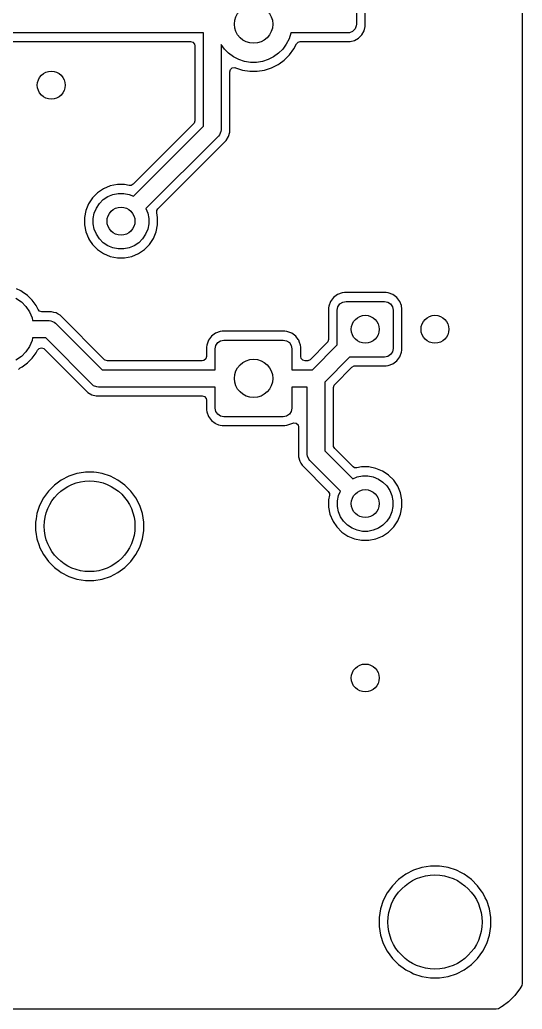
# Model space of a CAD drawing. Header units: millimetres. Extents: x 100.5 to 189.5, y -171.5 to -100.5.
# Drawn here: x 175.1 to 189.5, y -171.5 to -143.12 of the extents above; entities that cross this region are included whole.
import ezdxf

# ---------------------------------------------------------------- set-up
doc = ezdxf.new("R2010")
doc.units = ezdxf.units.MM
doc.layers.add('F.Cu', color=52, linetype='CONTINUOUS', true_color=0xb8bb26)

msp = doc.modelspace()

# ---------------------------------------------------------------- linework, layer by layer
at = {"layer": 'F.Cu', "linetype": 'CONTINUOUS'}
for p, q in [((189.5, -101.241554), (189.5, -170.758445)), ((184.75, -133.603553), (184.75, -143.25)), ((185.0005, -143.315892), (185.0005, -133.758676)), ((184.75, -143.25), (184.745196, -143.298773)), ((180.3668, -143.5), (172.751831, -143.5)), ((180.3668, -146.179646), (180.3668, -143.5)), ((182.869607, -143.50679), (182.816267, -143.670952)), ((182.870682, -143.5), (182.869607, -143.50679)), ((184.5, -143.5), (182.870682, -143.5)), ((184.548773, -143.495196), (184.5, -143.5)), ((184.638893, -143.457867), (184.548773, -143.495196)), ((184.707867, -143.388893), (184.638893, -143.457867)), ((184.745196, -143.298773), (184.707867, -143.388893)), ((184.807314, -143.6505), (184.9005, -143.557314)), ((184.9005, -143.557314), (184.966392, -143.443186)), ((184.966392, -143.443186), (185.0005, -143.315892)), ((174.794048, -143.7505), (179.9923, -143.7505)), ((179.9923, -143.7505), (180.059339, -143.770185)), ((180.059339, -143.770185), (180.105094, -143.822989)), ((180.105094, -143.822989), (180.1163, -143.8745)), ((180.963553, -143.964393), (180.8668, -143.831222)), ((180.8668, -143.831222), (180.8668, -146.2832)), ((182.737904, -143.824748), (182.636447, -143.964393)), ((182.816267, -143.670952), (182.737904, -143.824748)), ((182.955051, -143.957816), (183.026186, -143.818204)), ((183.026186, -143.818204), (183.07416, -143.767409)), ((183.07416, -143.767409), (183.136671, -143.7505)), ((183.136671, -143.7505), (184.56589, -143.7505)), ((184.56589, -143.7505), (184.565892, -143.7505)), ((184.565892, -143.7505), (184.693186, -143.716392)), ((184.693186, -143.716392), (184.807314, -143.6505)), ((180.1163, -143.8745), (180.1163, -146.024523)), ((181.085607, -144.086447), (180.963553, -143.964393)), ((181.225252, -144.187904), (181.085607, -144.086447)), ((182.514393, -144.086447), (182.374748, -144.187904)), ((182.636447, -143.964393), (182.514393, -144.086447)), ((182.679792, -144.280104), (182.830104, -144.129792)), ((182.830104, -144.129792), (182.830106, -144.129788)), ((182.830106, -144.129788), (182.830109, -144.129786)), ((182.830109, -144.129786), (182.955048, -143.95782)), ((182.955047, -143.95782), (182.955051, -143.957816)), ((182.955048, -143.95782), (182.955047, -143.95782)), ((181.379048, -144.266267), (181.225252, -144.187904)), ((181.54321, -144.319607), (181.379048, -144.266267)), ((181.713695, -144.346609), (181.54321, -144.319607)), ((181.886305, -144.346609), (181.713695, -144.346609)), ((182.05679, -144.319607), (181.886305, -144.346609)), ((182.220952, -144.266267), (182.05679, -144.319607)), ((182.374748, -144.187904), (182.220952, -144.266267)), ((182.318412, -144.501557), (182.507816, -144.405051)), ((182.507816, -144.405051), (182.535501, -144.384937)), ((182.535501, -144.384937), (182.679786, -144.280109)), ((182.679786, -144.280109), (182.679788, -144.280106)), ((182.679788, -144.280106), (182.679792, -144.280104)), ((181.1173, -144.618847), (181.136985, -144.551808)), ((181.1173, -146.217308), (181.1173, -144.618847)), ((181.136985, -144.551808), (181.189789, -144.506053)), ((181.189789, -144.506053), (181.258947, -144.496109)), ((181.258947, -144.496109), (181.279619, -144.500916)), ((181.279619, -144.500916), (181.281581, -144.501553)), ((181.281581, -144.501553), (181.281588, -144.501557)), ((181.281588, -144.501557), (181.483757, -144.567246)), ((181.483757, -144.567246), (181.693713, -144.6005)), ((181.693713, -144.6005), (181.693714, -144.6005)), ((181.693714, -144.6005), (181.906286, -144.6005)), ((181.906286, -144.6005), (181.906287, -144.6005)), ((181.906287, -144.6005), (182.116243, -144.567246)), ((182.116243, -144.567246), (182.318412, -144.501557)), ((180.079981, -146.112204), (178.349862, -147.842322)), ((180.096615, -146.091562), (180.079981, -146.112204)), ((180.1163, -146.024523), (180.096615, -146.091562)), ((178.359344, -148.187101), (180.3668, -146.179646)), ((180.861996, -146.331973), (180.824667, -146.422093)), ((180.8668, -146.2832), (180.861996, -146.331973)), ((181.083192, -146.476386), (181.1173, -146.349092)), ((181.1173, -146.349092), (181.1173, -146.217308)), ((180.793577, -146.459977), (178.712898, -148.540655)), ((179.057674, -148.550138), (181.0173, -146.590514)), ((180.824662, -146.422097), (180.793577, -146.459977)), ((180.824667, -146.422093), (180.824662, -146.422097)), ((181.0173, -146.590514), (181.083192, -146.476386)), ((177.330342, -148.084024), (177.184024, -148.230342)), ((177.502403, -147.969058), (177.330342, -148.084024)), ((177.693579, -147.88987), (177.502403, -147.969058)), ((177.693587, -147.889868), (177.693579, -147.88987)), ((177.89653, -147.8495), (177.693587, -147.889868)), ((177.767772, -148.134448), (177.921586, -148.103852)), ((177.896535, -147.8495), (177.89653, -147.8495)), ((178.103465, -147.8495), (177.896535, -147.8495)), ((177.921586, -148.103852), (178.078414, -148.103852)), ((178.078414, -148.103852), (178.232228, -148.134448)), ((178.103469, -147.8495), (178.103465, -147.8495)), ((178.23799, -147.876258), (178.103469, -147.8495)), ((178.288539, -147.875807), (178.23799, -147.876258)), ((178.349862, -147.842322), (178.288539, -147.875807)), ((177.184024, -148.230342), (177.069058, -148.402403)), ((177.294463, -148.522883), (177.381592, -148.392485)), ((177.381592, -148.392485), (177.492485, -148.281592)), ((177.492485, -148.281592), (177.622883, -148.194463)), ((177.622883, -148.194463), (177.767772, -148.134448)), ((178.232228, -148.134448), (178.359344, -148.187101)), ((176.989868, -148.593587), (176.9495, -148.79653)), ((176.98987, -148.593579), (176.989868, -148.593587)), ((177.069058, -148.402403), (176.98987, -148.593579)), ((177.203852, -148.821586), (177.234448, -148.667772)), ((177.234448, -148.667772), (177.294463, -148.522883)), ((178.712898, -148.540655), (178.765552, -148.667772)), ((178.765552, -148.667772), (178.796148, -148.821586)), ((179.02374, -148.662006), (179.029967, -148.592418)), ((179.0505, -148.796535), (179.02374, -148.662006)), ((179.029967, -148.592418), (179.057674, -148.550138)), ((176.9495, -148.79653), (176.9495, -149.003469)), ((177.203852, -148.978414), (177.203852, -148.821586)), ((178.796148, -148.821586), (178.796148, -148.978414)), ((179.0505, -149.003465), (179.0505, -148.796535)), ((176.9495, -149.003469), (176.989868, -149.206412)), ((176.989868, -149.206412), (176.98987, -149.20642)), ((176.98987, -149.20642), (177.065012, -149.387829)), ((177.234448, -149.132228), (177.203852, -148.978414)), ((177.294463, -149.277117), (177.234448, -149.132228)), ((178.765552, -149.132228), (178.705537, -149.277117)), ((178.796148, -148.978414), (178.765552, -149.132228)), ((178.930941, -149.397598), (179.01013, -149.20642)), ((179.01013, -149.20642), (179.0505, -149.003465)), ((177.065012, -149.387829), (177.069059, -149.397598)), ((177.069059, -149.397598), (177.099921, -149.443787)), ((177.099921, -149.443787), (177.184024, -149.569657)), ((177.381592, -149.407515), (177.294463, -149.277117)), ((177.492485, -149.518408), (177.381592, -149.407515)), ((177.622883, -149.605537), (177.492485, -149.518408)), ((178.507515, -149.518408), (178.377117, -149.605537)), ((178.618408, -149.407515), (178.507515, -149.518408)), ((178.705537, -149.277117), (178.618408, -149.407515)), ((178.815977, -149.569655), (178.930941, -149.397598)), ((177.184024, -149.569657), (177.330342, -149.715975)), ((177.330342, -149.715975), (177.330345, -149.715977)), ((177.330345, -149.715977), (177.502402, -149.830941)), ((177.767772, -149.665552), (177.622883, -149.605537)), ((177.921586, -149.696148), (177.767772, -149.665552)), ((178.078414, -149.696148), (177.921586, -149.696148)), ((178.232228, -149.665552), (178.078414, -149.696148)), ((178.377117, -149.605537), (178.232228, -149.665552)), ((178.497598, -149.830941), (178.669655, -149.715977)), ((178.669655, -149.715977), (178.815977, -149.569655)), ((177.502402, -149.830941), (177.69358, -149.91013)), ((177.69358, -149.91013), (177.896083, -149.95041)), ((177.896083, -149.95041), (177.89653, -149.950499)), ((177.89653, -149.950499), (177.896534, -149.9505)), ((177.896534, -149.9505), (177.896535, -149.9505)), ((177.896535, -149.9505), (178.103466, -149.9505)), ((178.103466, -149.9505), (178.103467, -149.950499)), ((178.103467, -149.950499), (178.30642, -149.91013)), ((178.30642, -149.91013), (178.497598, -149.830941)), ((175.128631, -150.902264), (175.001792, -150.837635)), ((175.170509, -150.923602), (175.128631, -150.902264)), ((175.323702, -151.034903), (175.170509, -150.923602)), ((184.402123, -150.949501), (184.342516, -150.955908)), ((184.402129, -150.9495), (184.402123, -150.949501)), ((185.597864, -150.9495), (184.402129, -150.9495)), ((185.597873, -150.9495), (185.597864, -150.9495)), ((185.597881, -150.9495), (185.597873, -150.9495)), ((185.597883, -150.949501), (185.597881, -150.9495)), ((185.657483, -150.955908), (185.597883, -150.949501)), ((174.989005, -151.11247), (175.14426, -151.216208)), ((175.14426, -151.216208), (175.276292, -151.34824)), ((175.457597, -151.168798), (175.323702, -151.034903)), ((175.568898, -151.321991), (175.457597, -151.168798)), ((184.006202, -151.207671), (183.955908, -151.342517)), ((184.006206, -151.207664), (184.006202, -151.207671)), ((184.092452, -151.092455), (184.006206, -151.207664)), ((184.092455, -151.092452), (184.092452, -151.092455)), ((184.207664, -151.006206), (184.092455, -151.092452)), ((184.207671, -151.006202), (184.207664, -151.006206)), ((184.342516, -150.955908), (184.207671, -151.006202)), ((184.273223, -151.273223), (184.354329, -151.21903)), ((184.354329, -151.21903), (184.45, -151.2)), ((184.45, -151.2), (185.55, -151.2)), ((185.55, -151.2), (185.645671, -151.21903)), ((185.645671, -151.21903), (185.726777, -151.273223)), ((185.792328, -151.006202), (185.657482, -150.955908)), ((185.657482, -150.955908), (185.657483, -150.955908)), ((185.792335, -151.006206), (185.792328, -151.006202)), ((185.907544, -151.092452), (185.792335, -151.006206)), ((185.907547, -151.092455), (185.907544, -151.092452)), ((185.993793, -151.207664), (185.907547, -151.092455)), ((185.993797, -151.207671), (185.993793, -151.207664)), ((186.036435, -151.321991), (185.993797, -151.207671)), ((175.276292, -151.34824), (175.38003, -151.503495)), ((175.38003, -151.503495), (175.451486, -151.676004)), ((175.624846, -151.431795), (175.568898, -151.321991)), ((175.668292, -151.479815), (175.624846, -151.431795)), ((175.735331, -151.4995), (175.668292, -151.479815)), ((176.010091, -151.4995), (175.735331, -151.4995)), ((176.010092, -151.4995), (176.010091, -151.4995)), ((176.073739, -151.516554), (176.010092, -151.4995)), ((176.137387, -151.533608), (176.073739, -151.516554)), ((183.949501, -151.402123), (183.9495, -151.402135)), ((183.9495, -151.402135), (183.9495, -152.291323)), ((183.951066, -151.387558), (183.949501, -151.402123)), ((183.955908, -151.342517), (183.951066, -151.387558)), ((184.2, -151.45), (184.21903, -151.354329)), ((184.2, -152.446446), (184.2, -151.45)), ((184.21903, -151.354329), (184.273223, -151.273223)), ((185.726777, -151.273223), (185.78097, -151.354329)), ((185.78097, -151.354329), (185.8, -151.45)), ((185.8, -151.45), (185.8, -152.55)), ((186.044091, -151.342517), (186.036435, -151.321991)), ((186.050499, -151.402128), (186.044091, -151.342517)), ((186.0505, -152.597873), (186.050499, -151.402128)), ((175.451486, -151.676004), (175.466204, -151.75)), ((175.466204, -151.75), (175.9442, -151.75)), ((175.9442, -151.75), (175.992973, -151.754804)), ((175.992973, -151.754804), (176.083093, -151.792133)), ((176.083093, -151.792133), (176.083097, -151.792137)), ((176.083097, -151.792137), (176.120977, -151.823223)), ((176.19445, -151.566554), (176.137387, -151.533608)), ((176.251514, -151.5995), (176.19445, -151.566554)), ((176.251516, -151.599502), (176.251514, -151.5995)), ((177.525195, -152.873181), (176.251516, -151.599502)), ((176.120977, -151.823223), (177.457754, -153.16)), ((180.842511, -152.06591), (180.707671, -152.116202)), ((180.842518, -152.065908), (180.842511, -152.06591)), ((180.902115, -152.059501), (180.842518, -152.065908)), ((180.902118, -152.0595), (180.902115, -152.059501)), ((180.902126, -152.0595), (180.902118, -152.0595)), ((182.697874, -152.0595), (180.902126, -152.0595)), ((182.697882, -152.0595), (182.697874, -152.0595)), ((182.697884, -152.059501), (182.697882, -152.0595)), ((182.757481, -152.065908), (182.697884, -152.059501)), ((182.757488, -152.06591), (182.757481, -152.065908)), ((182.892328, -152.116202), (182.757488, -152.06591)), ((175.451486, -152.323996), (175.38003, -152.496505)), ((175.466204, -152.25), (175.451486, -152.323996)), ((175.840646, -152.25), (175.466204, -152.25)), ((177.177423, -153.586777), (175.840646, -152.25)), ((180.506202, -152.317671), (180.45591, -152.452511)), ((180.506203, -152.317669), (180.506202, -152.317671)), ((180.592453, -152.202453), (180.506203, -152.317669)), ((180.707669, -152.116203), (180.592453, -152.202453)), ((180.707671, -152.116202), (180.707669, -152.116203)), ((180.773223, -152.383223), (180.854329, -152.32903)), ((180.854329, -152.32903), (180.95, -152.310001)), ((180.95, -152.310001), (182.650001, -152.31)), ((182.650001, -152.31), (182.745671, -152.32903)), ((182.745671, -152.32903), (182.826777, -152.383223)), ((182.89233, -152.116203), (182.892328, -152.116202)), ((182.892331, -152.116204), (182.89233, -152.116203)), ((183.007547, -152.202453), (182.892331, -152.116204)), ((183.074074, -152.291323), (183.007547, -152.202453)), ((183.093796, -152.317669), (183.074074, -152.291323)), ((183.093797, -152.317671), (183.093796, -152.317669)), ((183.116673, -152.379004), (183.093797, -152.317671)), ((183.929815, -152.358362), (183.913181, -152.379004)), ((183.9495, -152.291323), (183.929815, -152.358362)), ((175.276292, -152.65176), (175.14426, -152.783792)), ((175.38003, -152.496505), (175.276292, -152.65176)), ((175.568898, -152.678009), (175.608034, -152.601199)), ((175.608034, -152.601199), (175.656009, -152.550404)), ((175.656009, -152.550404), (175.72383, -152.533609)), ((175.72383, -152.533609), (175.789964, -152.556146)), ((175.789964, -152.556146), (175.8062, -152.569814)), ((175.8062, -152.569814), (177.046886, -153.8105)), ((180.449501, -152.512115), (180.4495, -152.512134)), ((180.4495, -152.512134), (180.4495, -152.7855)), ((180.455908, -152.452518), (180.449501, -152.512115)), ((180.45591, -152.452511), (180.455908, -152.452518)), ((180.7, -152.559999), (180.71903, -152.464329)), ((180.7, -153.16), (180.7, -152.559999)), ((180.71903, -152.464329), (180.773223, -152.383223)), ((182.826777, -152.383223), (182.88097, -152.464329)), ((182.88097, -152.464329), (182.899999, -152.56)), ((182.899999, -152.56), (182.899999, -153.16)), ((183.144091, -152.452516), (183.116673, -152.379004)), ((183.1505, -152.512126), (183.144091, -152.452516)), ((183.1505, -152.512134), (183.1505, -152.512126)), ((183.1505, -152.7855), (183.1505, -152.512134)), ((183.913181, -152.379004), (183.419005, -152.873181)), ((183.486446, -153.16), (184.2, -152.446446)), ((185.78097, -152.645671), (185.726777, -152.726777)), ((185.8, -152.55), (185.78097, -152.645671)), ((185.993796, -152.792331), (186.044091, -152.657483)), ((186.044091, -152.657483), (186.0505, -152.597873)), ((175.14426, -152.783792), (174.989005, -152.88753)), ((175.323702, -152.965097), (175.457597, -152.831202)), ((175.457597, -152.831202), (175.568898, -152.678009)), ((177.545837, -152.889815), (177.525195, -152.873181)), ((177.612876, -152.9095), (177.545837, -152.889815)), ((180.3255, -152.9095), (177.612876, -152.9095)), ((180.377011, -152.898294), (180.3255, -152.9095)), ((180.429815, -152.852539), (180.377011, -152.898294)), ((180.4495, -152.7855), (180.429815, -152.852539)), ((183.161706, -152.837011), (183.1505, -152.7855)), ((183.207461, -152.889815), (183.161706, -152.837011)), ((183.2745, -152.9095), (183.207461, -152.889815)), ((183.331324, -152.9095), (183.2745, -152.9095)), ((183.357682, -152.906666), (183.331324, -152.9095)), ((183.419005, -152.873181), (183.357682, -152.906666)), ((184.553554, -152.8), (183.84, -153.513554)), ((185.55, -152.8), (184.553554, -152.8)), ((185.645671, -152.78097), (185.55, -152.8)), ((185.726777, -152.726777), (185.645671, -152.78097)), ((185.792331, -152.993796), (185.907546, -152.907546)), ((185.907546, -152.907546), (185.993796, -152.792331)), ((175.060185, -153.151589), (175.108206, -153.108143)), ((175.108206, -153.108143), (175.170507, -153.076399)), ((175.170506, -153.076399), (175.170509, -153.076398)), ((175.170507, -153.076399), (175.170506, -153.076399)), ((175.170509, -153.076398), (175.323702, -152.965097)), ((177.457754, -153.16), (180.7, -153.16)), ((182.899999, -153.16), (183.486446, -153.16)), ((184.126815, -153.580998), (184.620995, -153.086817)), ((184.620995, -153.086817), (184.682318, -153.053333)), ((184.682318, -153.053333), (184.708676, -153.050499)), ((184.708676, -153.050499), (185.597871, -153.050499)), ((185.597871, -153.050499), (185.597872, -153.050499)), ((185.597872, -153.050499), (185.657483, -153.044091)), ((185.657483, -153.044091), (185.792331, -152.993796)), ((177.215302, -153.617862), (177.177423, -153.586777)), ((177.215307, -153.617867), (177.215302, -153.617862)), ((177.305427, -153.655196), (177.215307, -153.617867)), ((177.3542, -153.66), (177.305427, -153.655196)), ((180.700001, -153.66), (177.3542, -153.66)), ((180.700001, -154.26), (180.700001, -153.66)), ((183.34, -153.66), (182.9, -153.66)), ((182.9, -153.66), (182.9, -154.260001)), ((183.34, -155.59), (183.34, -153.66)), ((183.84, -153.513554), (183.84, -155.486446)), ((184.0905, -153.668675), (184.110185, -153.601636)), ((184.0905, -155.331324), (184.0905, -153.668675)), ((184.110185, -153.601636), (184.126815, -153.580998)), ((177.046886, -153.8105), (177.161014, -153.876392)), ((177.161014, -153.876392), (177.288307, -153.9105)), ((177.288307, -153.9105), (177.288308, -153.9105)), ((177.288308, -153.9105), (180.3255, -153.9105)), ((180.3255, -153.9105), (180.392539, -153.930185)), ((180.392539, -153.930185), (180.438294, -153.982989)), ((180.438294, -153.982989), (180.4495, -154.0345)), ((180.4495, -154.0345), (180.4495, -154.307865)), ((180.4495, -154.307865), (180.449501, -154.307884)), ((180.449501, -154.307884), (180.455908, -154.367481)), ((180.71903, -154.355671), (180.700001, -154.26)), ((180.773223, -154.436777), (180.71903, -154.355671)), ((182.88097, -154.355671), (182.826777, -154.436777)), ((182.9, -154.260001), (182.88097, -154.355671)), ((180.455908, -154.367481), (180.45591, -154.367488)), ((180.45591, -154.367488), (180.506202, -154.502328)), ((180.506202, -154.502328), (180.506203, -154.50233)), ((180.506203, -154.50233), (180.506204, -154.502331)), ((180.506204, -154.502331), (180.592453, -154.617547)), ((180.592453, -154.617547), (180.696031, -154.695084)), ((180.854329, -154.49097), (180.773223, -154.436777)), ((180.949999, -154.51), (180.854329, -154.49097)), ((182.65, -154.509999), (180.949999, -154.51)), ((182.745671, -154.49097), (182.65, -154.509999)), ((182.826777, -154.436777), (182.745671, -154.49097)), ((180.696031, -154.695084), (180.707669, -154.703796)), ((180.707669, -154.703796), (180.707671, -154.703797)), ((180.707671, -154.703797), (180.795696, -154.736628)), ((180.795696, -154.736628), (180.842516, -154.754091)), ((180.842516, -154.754091), (180.902126, -154.7605)), ((180.902126, -154.7605), (180.902135, -154.7605)), ((180.902135, -154.7605), (182.697865, -154.7605)), ((182.697865, -154.7605), (182.697874, -154.7605)), ((182.697874, -154.7605), (182.757484, -154.754091)), ((182.757484, -154.754091), (182.892331, -154.703796)), ((182.892331, -154.703796), (182.892334, -154.703793)), ((182.892334, -154.703793), (182.90011, -154.699548)), ((182.90011, -154.699548), (182.900915, -154.701022)), ((182.900915, -154.701022), (182.956652, -154.680233)), ((182.956652, -154.680233), (183.024925, -154.695084)), ((183.024925, -154.695084), (183.074331, -154.744488)), ((183.074331, -154.744488), (183.0895, -154.803917)), ((183.0895, -154.803917), (183.0895, -155.655891)), ((183.84, -155.486446), (184.640655, -156.287101)), ((184.093334, -155.357682), (184.0905, -155.331324)), ((184.126819, -155.419005), (184.093334, -155.357682)), ((184.650136, -155.942322), (184.126819, -155.419005)), ((183.0895, -155.655891), (183.123608, -155.783187)), ((183.344804, -155.638773), (183.34, -155.59)), ((183.382133, -155.728893), (183.344804, -155.638773)), ((183.382137, -155.728897), (183.382133, -155.728893)), ((183.413223, -155.766777), (183.382137, -155.728897)), ((184.287101, -156.640655), (183.413223, -155.766777)), ((183.123608, -155.783187), (183.156554, -155.84025)), ((183.156554, -155.84025), (183.1895, -155.897314)), ((183.1895, -155.897314), (183.189502, -155.897316)), ((183.189502, -155.897316), (183.942322, -156.650136)), ((184.692416, -155.970031), (184.650136, -155.942322)), ((184.762008, -155.976258), (184.692416, -155.970031)), ((184.89653, -155.9495), (184.762008, -155.976258)), ((184.896535, -155.9495), (184.89653, -155.9495)), ((185.103465, -155.9495), (184.896535, -155.9495)), ((185.103469, -155.9495), (185.103465, -155.9495)), ((185.306412, -155.989868), (185.103469, -155.9495)), ((185.30642, -155.98987), (185.306412, -155.989868)), ((185.497598, -156.069059), (185.30642, -155.98987)), ((176.287357, -156.323896), (176.089923, -156.467339)), ((176.504812, -156.213097), (176.287357, -156.323896)), ((176.736927, -156.137678), (176.504812, -156.213097)), ((176.922093, -156.10835), (176.736927, -156.137678)), ((176.977973, -156.0995), (176.922093, -156.10835)), ((177.222027, -156.0995), (176.977973, -156.0995)), ((177.294769, -156.111021), (177.222027, -156.0995)), ((177.463072, -156.137678), (177.294769, -156.111021)), ((177.463074, -156.137678), (177.463072, -156.137678)), ((177.463076, -156.137679), (177.463074, -156.137678)), ((177.695185, -156.213096), (177.463076, -156.137679)), ((177.912639, -156.323894), (177.695185, -156.213096)), ((177.912641, -156.323895), (177.912639, -156.323894)), ((177.912642, -156.323896), (177.912641, -156.323895)), ((178.110076, -156.467339), (177.912642, -156.323896)), ((184.640655, -156.287101), (184.767772, -156.234448)), ((184.767772, -156.234448), (184.921586, -156.203852)), ((184.921586, -156.203852), (185.078414, -156.203852)), ((185.078414, -156.203852), (185.232228, -156.234448)), ((185.232228, -156.234448), (185.377117, -156.294463)), ((185.377117, -156.294463), (185.507515, -156.381592)), ((185.543156, -156.0995), (185.497598, -156.069059)), ((185.669657, -156.184024), (185.543156, -156.0995)), ((185.815975, -156.330342), (185.669657, -156.184024)), ((185.815977, -156.330345), (185.815975, -156.330342)), ((185.930941, -156.502402), (185.815977, -156.330345)), ((176.089918, -156.467343), (175.917343, -156.639918)), ((176.089923, -156.467339), (176.089918, -156.467343)), ((178.110081, -156.467343), (178.110076, -156.467339)), ((178.282656, -156.639918), (178.110081, -156.467343)), ((185.507515, -156.381592), (185.618408, -156.492485)), ((185.618408, -156.492485), (185.705537, -156.622883)), ((185.705537, -156.622883), (185.765552, -156.767772)), ((186.01013, -156.69358), (185.930941, -156.502402)), ((175.773896, -156.837357), (175.663097, -157.054812)), ((175.917339, -156.639923), (175.773896, -156.837357)), ((175.917343, -156.639918), (175.917339, -156.639923)), ((178.28266, -156.639923), (178.282656, -156.639918)), ((178.371359, -156.762008), (178.28266, -156.639923)), ((178.426106, -156.837361), (178.371359, -156.762008)), ((178.536904, -157.054815), (178.426106, -156.837361)), ((183.942322, -156.650136), (183.975807, -156.711459)), ((183.976258, -156.762008), (183.9495, -156.89653)), ((183.9495, -156.89653), (183.9495, -157.103469)), ((183.975807, -156.711459), (183.976258, -156.762008)), ((184.203852, -156.921586), (184.234448, -156.767772)), ((184.234448, -156.767772), (184.287101, -156.640655)), ((185.765552, -156.767772), (185.796148, -156.921586)), ((186.0505, -156.896535), (186.01013, -156.69358)), ((186.0505, -157.103465), (186.0505, -156.896535)), ((175.663097, -157.054812), (175.587678, -157.286927)), ((178.612321, -157.286924), (178.536904, -157.054815)), ((183.9495, -157.103469), (183.989868, -157.306412)), ((184.203852, -157.078414), (184.203852, -156.921586)), ((184.234448, -157.232228), (184.203852, -157.078414)), ((185.796148, -157.078414), (185.765552, -157.232228)), ((185.796148, -156.921586), (185.796148, -157.078414)), ((186.01013, -157.30642), (186.0505, -157.103465)), ((175.564159, -157.43542), (175.5495, -157.527973)), ((175.587678, -157.286927), (175.564159, -157.43542)), ((178.6505, -157.527973), (178.612321, -157.286924)), ((183.989868, -157.306412), (183.98987, -157.30642)), ((183.98987, -157.30642), (184.069059, -157.497598)), ((184.294463, -157.377117), (184.234448, -157.232228)), ((184.381592, -157.507515), (184.294463, -157.377117)), ((185.705537, -157.377117), (185.618408, -157.507515)), ((185.765552, -157.232228), (185.705537, -157.377117)), ((185.930941, -157.497598), (186.01013, -157.30642)), ((175.5495, -157.527973), (175.5495, -157.772027)), ((178.6505, -157.772027), (178.6505, -157.527973)), ((184.069059, -157.497598), (184.078986, -157.512455)), ((184.078986, -157.512455), (184.184024, -157.669657)), ((184.184024, -157.669657), (184.330342, -157.815975)), ((184.492485, -157.618408), (184.381592, -157.507515)), ((184.622883, -157.705537), (184.492485, -157.618408)), ((184.767772, -157.765552), (184.622883, -157.705537)), ((185.377117, -157.705537), (185.232228, -157.765552)), ((185.507515, -157.618408), (185.377117, -157.705537)), ((185.618408, -157.507515), (185.507515, -157.618408)), ((185.669655, -157.815977), (185.815977, -157.669655)), ((185.815977, -157.669655), (185.930941, -157.497598)), ((175.5495, -157.772027), (175.557436, -157.822135)), ((175.557436, -157.822135), (175.587212, -158.010131)), ((175.587212, -158.010131), (175.587679, -158.013076)), ((175.587679, -158.013076), (175.650145, -158.205327)), ((178.536904, -158.245185), (178.612321, -158.013076)), ((178.612321, -158.013076), (178.6505, -157.772027)), ((184.330342, -157.815975), (184.330345, -157.815977)), ((184.330345, -157.815977), (184.502402, -157.930941)), ((184.502402, -157.930941), (184.69358, -158.01013)), ((184.69358, -158.01013), (184.89653, -158.050499)), ((184.921586, -157.796148), (184.767772, -157.765552)), ((185.078414, -157.796148), (184.921586, -157.796148)), ((185.232228, -157.765552), (185.078414, -157.796148)), ((185.103467, -158.050499), (185.30642, -158.01013)), ((185.30642, -158.01013), (185.497598, -157.930941)), ((185.497598, -157.930941), (185.669655, -157.815977)), ((175.650145, -158.205327), (175.663097, -158.245187)), ((175.663097, -158.245187), (175.773896, -158.462642)), ((178.426106, -158.462639), (178.536904, -158.245185)), ((184.89653, -158.050499), (184.896534, -158.0505)), ((184.896534, -158.0505), (184.896535, -158.0505)), ((184.896535, -158.0505), (185.103466, -158.0505)), ((185.103466, -158.0505), (185.103467, -158.050499)), ((175.773896, -158.462642), (175.917339, -158.660076)), ((178.282655, -158.660083), (178.426106, -158.462639)), ((175.917339, -158.660076), (175.917343, -158.660081)), ((175.917343, -158.660081), (176.089918, -158.832656)), ((176.089918, -158.832656), (176.089923, -158.83266)), ((176.089923, -158.83266), (176.235317, -158.938294)), ((177.912639, -158.976106), (178.110083, -158.832655)), ((178.110083, -158.832655), (178.282655, -158.660083)), ((176.235317, -158.938294), (176.287361, -158.976106)), ((176.287361, -158.976106), (176.504815, -159.086904)), ((176.504815, -159.086904), (176.736924, -159.162321)), ((176.736924, -159.162321), (176.977973, -159.2005)), ((177.222027, -159.2005), (177.463076, -159.162321)), ((177.463076, -159.162321), (177.695185, -159.086904)), ((177.695185, -159.086904), (177.912639, -158.976106)), ((176.977973, -159.2005), (176.977974, -159.2005)), ((176.977974, -159.2005), (177.222026, -159.2005)), ((177.222026, -159.2005), (177.222027, -159.2005)), ((186.874038, -167.3995), (186.749626, -167.419205)), ((187.125962, -167.3995), (186.874038, -167.3995)), ((187.317362, -167.429815), (187.125962, -167.3995)), ((186.161151, -167.631132), (185.95735, -167.779201)), ((186.385616, -167.51676), (186.161151, -167.631132)), ((186.625214, -167.43891), (186.385616, -167.51676)), ((186.749626, -167.419205), (186.625214, -167.43891)), ((187.374785, -167.43891), (187.317362, -167.429815)), ((187.614383, -167.51676), (187.374785, -167.43891)), ((187.762935, -167.592452), (187.614383, -167.51676)), ((187.838845, -167.63113), (187.762935, -167.592452)), ((187.838847, -167.631131), (187.838845, -167.63113)), ((187.838848, -167.631132), (187.838847, -167.631131)), ((188.042649, -167.779201), (187.838848, -167.631132)), ((185.779201, -167.95735), (185.631132, -168.161151)), ((185.779205, -167.957345), (185.779201, -167.95735)), ((185.957345, -167.779205), (185.779205, -167.957345)), ((185.95735, -167.779201), (185.957345, -167.779205)), ((188.042654, -167.779205), (188.042649, -167.779201)), ((188.220794, -167.957345), (188.042654, -167.779205)), ((188.220798, -167.95735), (188.220794, -167.957345)), ((188.325975, -168.102115), (188.220798, -167.95735)), ((185.631132, -168.161151), (185.51676, -168.385616)), ((188.36887, -168.161155), (188.325975, -168.102115)), ((188.441747, -168.304184), (188.36887, -168.161155)), ((185.51676, -168.385616), (185.43891, -168.625214)), ((188.483239, -168.385616), (188.441747, -168.304184)), ((188.483239, -168.385618), (188.483239, -168.385616)), ((188.483241, -168.385621), (188.483239, -168.385618)), ((188.56109, -168.625215), (188.483241, -168.385621)), ((185.43891, -168.625214), (185.3995, -168.874038)), ((188.6005, -168.874038), (188.56109, -168.625215)), ((185.3995, -168.874038), (185.3995, -169.125961)), ((188.6005, -169.125962), (188.6005, -168.874038)), ((185.3995, -169.125961), (185.43891, -169.374785)), ((185.43891, -169.374785), (185.51676, -169.614383)), ((188.483241, -169.614379), (188.56109, -169.374785)), ((188.56109, -169.374785), (188.6005, -169.125962)), ((185.51676, -169.614383), (185.631132, -169.838848)), ((188.36887, -169.838845), (188.483241, -169.614379)), ((185.631132, -169.838848), (185.779201, -170.042649)), ((188.220793, -170.042656), (188.36887, -169.838845)), ((185.779201, -170.042649), (185.779205, -170.042654)), ((185.779205, -170.042654), (185.957345, -170.220794)), ((185.957345, -170.220794), (185.95735, -170.220798)), ((185.95735, -170.220798), (186.0901, -170.317246)), ((187.838845, -170.36887), (188.042656, -170.220793)), ((188.042656, -170.220793), (188.220793, -170.042656)), ((186.0901, -170.317246), (186.161155, -170.36887)), ((186.161155, -170.36887), (186.304184, -170.441747)), ((186.304184, -170.441747), (186.385616, -170.483239)), ((186.385616, -170.483239), (186.385618, -170.483239)), ((186.385618, -170.483239), (186.385621, -170.483241)), ((186.385621, -170.483241), (186.625215, -170.56109)), ((187.374785, -170.56109), (187.614379, -170.483241)), ((187.614379, -170.483241), (187.838845, -170.36887)), ((186.625215, -170.56109), (186.874038, -170.6005)), ((186.874038, -170.6005), (186.874039, -170.6005)), ((186.874039, -170.6005), (187.125961, -170.6005)), ((187.125961, -170.6005), (187.125962, -170.6005)), ((187.125962, -170.6005), (187.374785, -170.56109)), ((189.5, -170.758445), (189.484832, -170.817872)), ((189.424395, -170.925919), (189.289711, -171.105836)), ((189.43396, -170.911036), (189.424395, -170.925919)), ((189.484832, -170.817872), (189.43396, -170.911036)), ((189.105836, -171.289711), (188.925919, -171.424395)), ((189.119207, -171.278125), (189.105836, -171.289711)), ((189.278125, -171.119207), (189.119207, -171.278125)), ((189.289711, -171.105836), (189.278125, -171.119207)), ((188.758445, -171.5), (101.241555, -171.5)), ((188.817872, -171.484832), (188.758445, -171.5)), ((188.911036, -171.43396), (188.817872, -171.484832)), ((188.925919, -171.424395), (188.911036, -171.43396))]:
    msp.add_line(p, q, dxfattribs=at)
at = {"layer": 'F.Cu'}
for centre, radius in [((181.8, -143.25), 0.55), ((181.8, -143.25), 0.55), ((176, -145), 0.4), ((176, -145), 0.4), ((178, -148.9), 0.4), ((178, -148.9), 0.4), ((185, -152), 0.4), ((185, -152), 0.4), ((187, -152), 0.4), ((187, -152), 0.4), ((181.8, -153.41), 0.55), ((181.8, -153.41), 0.55), ((177.1, -157.65), 1.3), ((177.1, -157.65), 1.299999), ((185, -157), 0.4), ((185, -157), 0.4), ((185, -162), 0.4), ((185, -162), 0.4), ((187, -169), 1.35), ((187, -169), 1.349999)]:
    msp.add_circle(centre, radius, dxfattribs=at)

doc.saveas('drawing.dxf')
